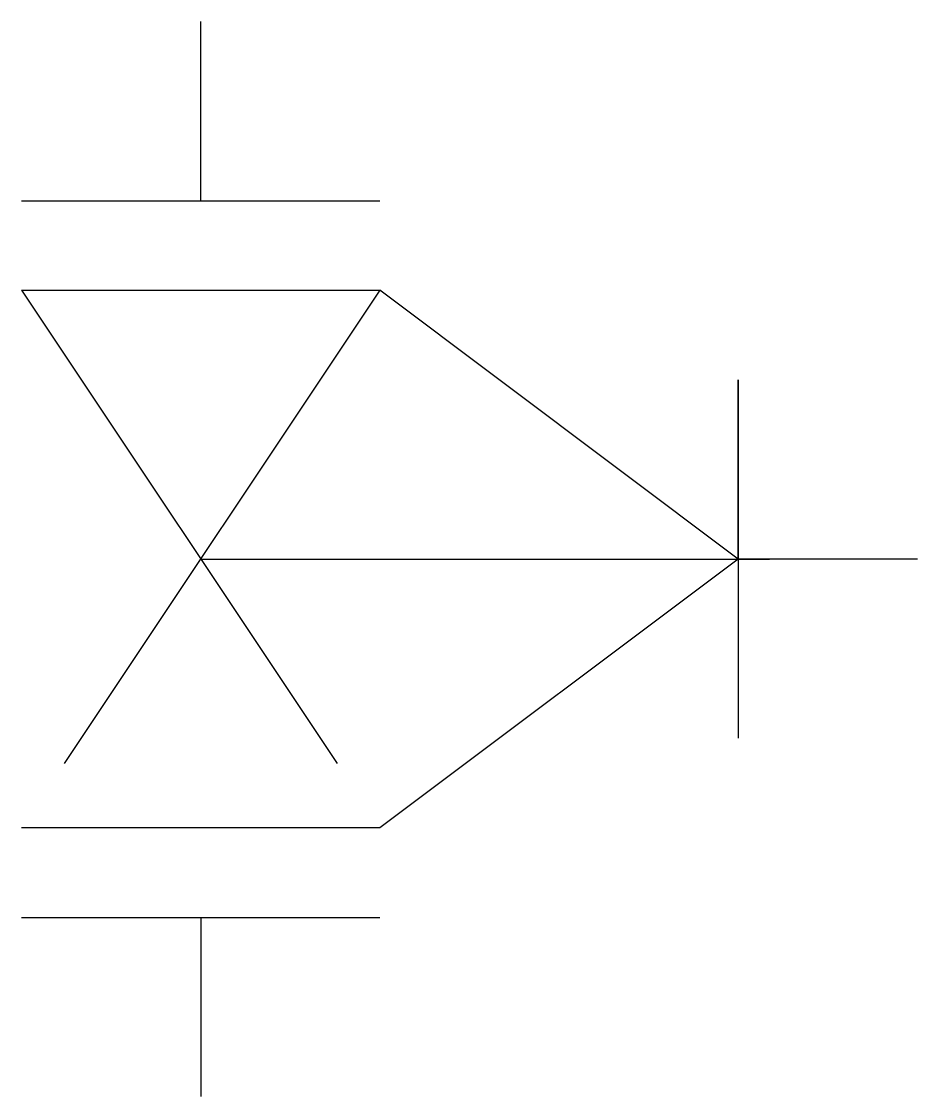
# Model space of a CAD drawing. Extents: x -2 to 8, y -12 to 0.
import ezdxf

# ---------------------------------------------------------------- set-up
doc = ezdxf.new("R2010")
doc.units = 0
doc.header["$MEASUREMENT"] = 0
doc.linetypes.add('DASHED2', pattern=[9.525, 6.35, -3.175])
doc.layers.get('0').update_dxf_attribs({"linetype": 'CONTINUOUS'})
doc.layers.add('LAYER1', color=7, linetype='DASHED2')

# ---------------------------------------------------------------- blocks, each defined once
blk = doc.blocks.new('平阀')
for p, q in [((0, -2), (0, 0)), ((-2, -2), (2, -2)), ((2, -3), (-2, -9)), ((-2, -3), (2, -9)), ((-2, -3), (2, -3)), ((2, -9), (-2, -9)), ((-2, -10), (2, -10)), ((0, -10), (0, -12))]:
    blk.add_line(p, q)

msp = doc.modelspace()

# ---------------------------------------------------------------- linework, layer by layer
at = {"layer": 'LAYER1', "linetype": 'DASHED2'}
for p, q in [((6, -6), (2, -3)), ((6, -4), (6, -8)), ((6, -6), (6, -4)), ((0, -6), (8, -6)), ((6, -6), (2, -9)), ((8, -6), (6, -6))]:
    msp.add_line(p, q, dxfattribs=at)

# ---------------------------------------------------------------- block references
msp.add_blockref('平阀', (0, 0), dxfattribs=at)

doc.saveas('drawing.dxf')
